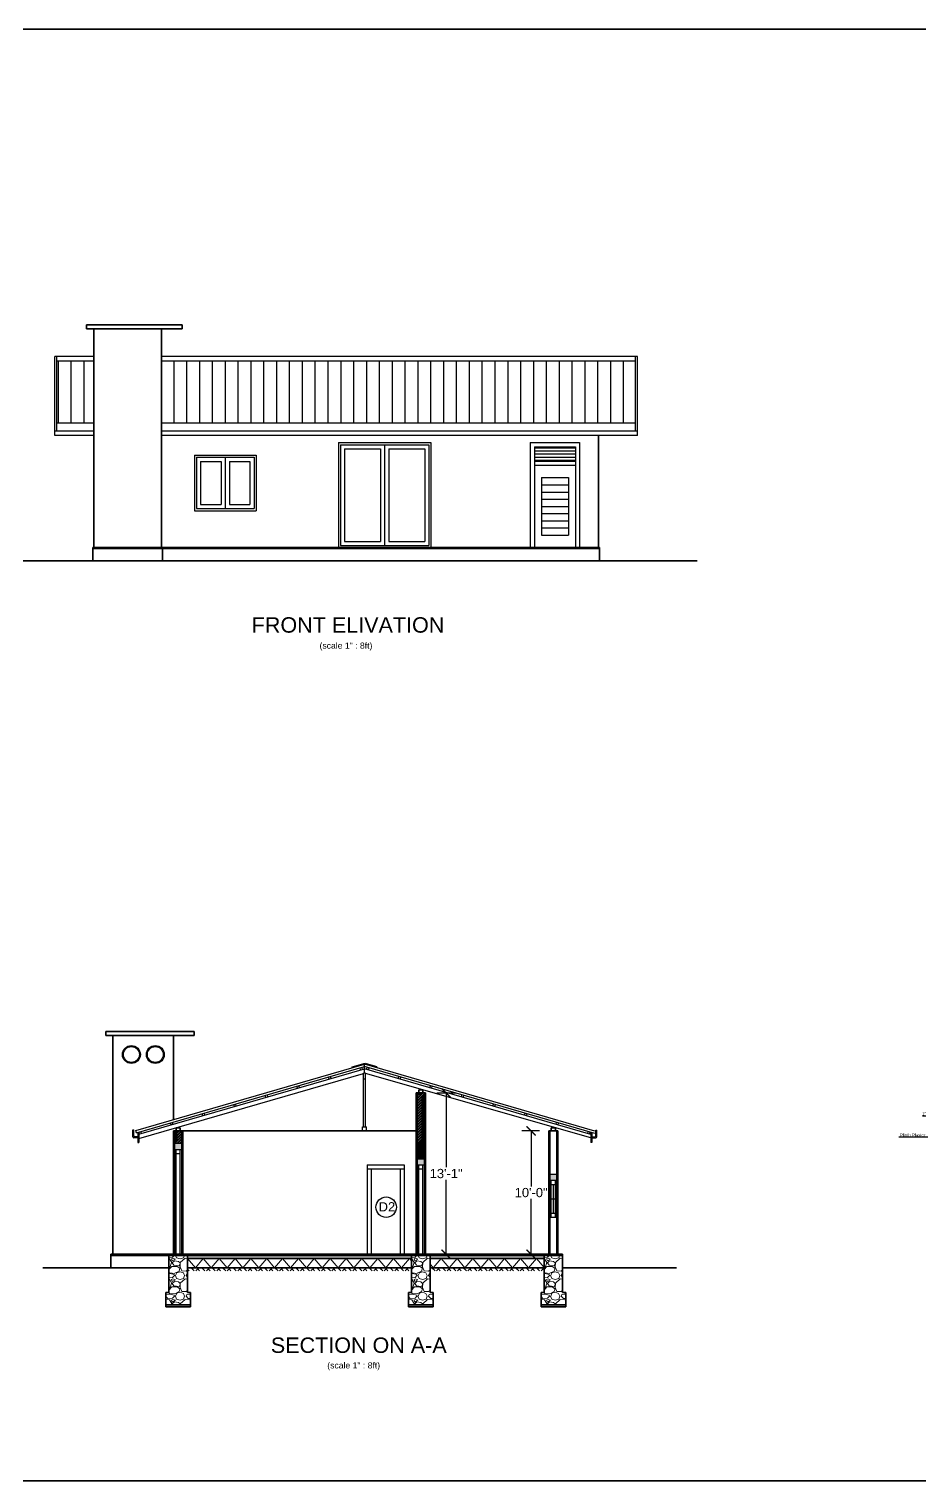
# Model space of a CAD drawing. Header units: inches. Extents: x 1038 to 10322, y 341 to 3837.
# Drawn here: x 2026 to 2893, y 1337 to 2749 of the extents above; entities that cross this region are included whole.
import ezdxf
from ezdxf import colors
from ezdxf.entities.mleader import LeaderData, LeaderLine
from ezdxf.math import Vec2, Vec3

# ---------------------------------------------------------------- set-up
doc = ezdxf.new("R2010")
doc.units = ezdxf.units.IN
doc.header["$MEASUREMENT"] = 0
doc.linetypes.add('ACAD_ISO02W100', pattern=[15, 12, -3])
for name, color, linetype, lineweight in [('Border Box', 1, 'Continuous', 35), ('Dimension', 3, 'Continuous', 20), ('Hatch', 8, 'Continuous', 0), ('Openings', 2, 'Continuous', 25), ('Ridge', 22, 'ACAD_ISO02W100', 25), ('Roof', 40, 'Continuous', 30), ('Wall', 4, 'Continuous', 35)]:
    doc.layers.add(name, color=color, linetype=linetype, lineweight=lineweight)
doc.layers.add('Text', color=150, linetype='Continuous')
doc.styles.add('1.25 ft', font='arial.ttf', dxfattribs={"height": 15})
doc.styles.add('3mm', font='arial.ttf', dxfattribs={"height": 0.125})
doc.styles.add('6 inch', font='arial.ttf', dxfattribs={"height": 6})
doc.styles.add('9 inch', font='arial.ttf', dxfattribs={"height": 9})
doc.dimstyles.new('1 to 96', dxfattribs={"dimscale": 96, "dimtxt": 9, "dimasz": 0.09375, "dimexe": 0.09375, "dimexo": 0.09375, "dimgap": 0.015625, "dimtad": 0, "dimtih": 1, "dimtoh": 1, "dimdec": 0, "dimzin": 3, "dimdsep": 46, "dimlunit": 4, "dimtxsty": '9 inch', "dimblk": 'ARCHTICK', "dimcen": 0.09375, "dimadec": 0, "dimazin": 0, "dimtfac": 1, "dimtdec": 0, "dimtofl": 0, "dimtmove": 0, "dimatfit": 3, "dimfxl": 0.09375, "dimfxlon": 1, "dimtolj": 1, "dimtzin": 0, "dimarcsym": 0})

# ---------------------------------------------------------------- blocks, each defined once
blk = doc.blocks.new('_ArchTick')
at = {"color": 0, "linetype": 'ByBlock', "const_width": 0.15}
blk.add_lwpolyline([(-0.5, -0.5), (0.5, 0.5)], dxfattribs=at)
blk = doc.blocks.new('*D21')
at = {"layer": 'Defpoints', "color": 0, "transparency": 16777216}
for p in [(2411.6, 1714.3), (2411.6, 1557.3), (2431.8, 1557.3)]:
    blk.add_point(p, dxfattribs=at)
at = {"layer": 'Dimension', "color": 0, "lineweight": -2, "transparency": 16777216}
for p, q in [((2422.8, 1714.3), (2440.8, 1714.3)), ((2431.8, 1714.3), (2431.8, 1641.9)), ((2431.8, 1557.3), (2431.8, 1629.7)), ((2422.8, 1557.3), (2440.8, 1557.3))]:
    blk.add_line(p, q, dxfattribs=at)
at = {"layer": 'Dimension', "color": 0, "lineweight": -2, "transparency": 16777216, "xscale": 9, "yscale": 9, "zscale": 9}
for p, rotation in [((2431.8, 1714.3), 90), ((2431.8, 1557.3), 270)]:
    blk.add_blockref('_ArchTick', p, dxfattribs=dict(at, rotation=rotation))
at = {"layer": 'Dimension', "color": 0, "transparency": 16777216, "insert": (2431.8, 1635.8), "char_height": 9, "attachment_point": 5, "style": '9 inch'}
blk.add_mtext('\\A1;13\'-1"', dxfattribs=at)
blk = doc.blocks.new('*D22')
at = {"layer": 'Defpoints', "color": 0, "transparency": 16777216}
for p in [(2531.6, 1677.3), (2514.5, 1557.3), (2531.6, 1557.3)]:
    blk.add_point(p, dxfattribs=at)
at = {"layer": 'Dimension', "color": 0, "lineweight": -2, "transparency": 16777216}
for p, q in [((2522.6, 1677.3), (2505.5, 1677.3)), ((2514.5, 1677.3), (2514.5, 1623.4)), ((2514.5, 1557.3), (2514.5, 1611.3)), ((2522.6, 1557.3), (2505.5, 1557.3))]:
    blk.add_line(p, q, dxfattribs=at)
at = {"layer": 'Dimension', "color": 0, "lineweight": -2, "transparency": 16777216, "xscale": 9, "yscale": 9, "zscale": 9}
for p, rotation in [((2514.5, 1677.3), 90), ((2514.5, 1557.3), 270)]:
    blk.add_blockref('_ArchTick', p, dxfattribs=dict(at, rotation=rotation))
at = {"layer": 'Dimension', "color": 0, "transparency": 16777216, "insert": (2514.5, 1617.3), "char_height": 9, "attachment_point": 5, "style": '9 inch'}
blk.add_mtext('\\A1;10\'-0"', dxfattribs=at)

msp = doc.modelspace()

# ---------------------------------------------------------------- hatches: boundary and pattern name
at = {"layer": 'Hatch'}
h = msp.add_hatch(color=256, dxfattribs=at)
h.dxf.hatch_style = 1
h.paths.add_polyline_path([(2545.1, 1557.3), (2105.6, 1557.3), (2105.6, 1556.3), (2545.1, 1556.3)])
h.paths.add_polyline_path([(2167.6, 1677.3), (2166.6, 1677.3), (2166.6, 1557.3), (2167.6, 1557.3)])
h.paths.add_polyline_path([(2175.6, 1677.3), (2174.6, 1677.3), (2174.6, 1557.3), (2175.6, 1557.3)])
h.paths.add_polyline_path([(2403.6, 1714.3), (2402.6, 1714.3), (2402.6, 1557.3), (2403.6, 1557.3)])
h.paths.add_polyline_path([(2411.6, 1714.3), (2410.6, 1714.3), (2410.6, 1557.3), (2411.6, 1557.3)])
h.paths.add_polyline_path([(2532.6, 1677.3), (2531.6, 1677.3), (2531.6, 1557.3), (2532.6, 1557.3)])
h.paths.add_polyline_path([(2540.6, 1677.3), (2539.6, 1677.3), (2539.6, 1557.3), (2540.6, 1557.3)])
h = msp.add_hatch(dxfattribs=at)
h.set_pattern_fill('ANSI32', color=256, scale=4.9)
h.set_pattern_definition([(45, (-5352.1137, 208.457), (-1.2993087, 1.2993087), []), (45, (-5351.2475, 208.457), (-1.2993087, 1.2993087), [])])
h.paths.add_polyline_path([(2174.6, 1677.3), (2167.6, 1677.3), (2167.6, 1665.3), (2174.6, 1665.3)])
h.paths.add_polyline_path([(2410.6, 1714.3), (2403.6, 1714.3), (2403.6, 1650.3), (2410.6, 1650.3)])
h = msp.add_hatch(dxfattribs=at)
h.set_pattern_fill('AR-CONC', color=256, scale=0.1)
h.set_pattern_definition([(50, (-5352.11366, 208.457), (0.717260183, -0.062752135), [0.075, -0.825]), (355, (-5352.11366, 208.457), (-0.138751334, 0.752192134), [0.06, -0.66]), (100.451444, (-5352.0539, 208.45175), (0.578508847, 0.68943999), [0.06374019, -0.70114211]), (46.1842, (-5352.1137, 208.657), (1.06724133, -0.16551928), [0.1125, -1.2375]), (96.635635, (-5352.0247, 208.6432), (0.93466195, 0.9741186), [0.09561034, -1.05171376]), (351.184164, (-5352.1137, 208.657), (0.93466195, 0.9741186), [0.09, -0.99]), (21, (-5352.01366, 208.607), (0.59690705, -0.40261889), [0.075, -0.825]), (326, (-5352.01366, 208.607), (0.24331533, 0.725150045), [0.06, -0.66]), (71.451445, (-5351.9639, 208.5734), (0.840222377, 0.32253115), [0.06374019, -0.70114211]), (37.5, (-5352.11366, 208.45698), (0.012159855, 0.332893854), [0, -0.652, 0, -0.67, 0, -0.6625]), (7.5, (-5352.11366, 208.45698), (0.263069537, 0.394411712), [0, -0.382, 0, -0.637, 0, -0.2525]), (327.5, (-5352.33666, 208.45698), (0.533822436, -0.022554872), [0, -0.25, 0, -0.78, 0, -1.035]), (317.5, (-5352.43666, 208.457), (0.58318617, 0.100104982), [0, -0.325, 0, -0.518, 0, -0.735])])
h.paths.add_polyline_path([(2410.6, 1650.3), (2403.6, 1650.3), (2403.6, 1644.3), (2410.6, 1644.3)])
h.paths.add_polyline_path([(2539.6, 1635.3), (2532.6, 1635.3), (2532.6, 1629.3), (2539.6, 1629.3)])
h.paths.add_polyline_path([(2174.6, 1665.3), (2167.6, 1665.3), (2167.6, 1659.3), (2174.6, 1659.3)])
h = msp.add_hatch(dxfattribs=at)
h.set_pattern_fill('GRAVEL', color=256, scale=20)
h.set_pattern_definition([(228.01279, (47.1751, 76.4657), (-160, -180), [2.69072, -266.38176]), (184.96974, (45.3751, 74.4657), (240, 20), [4.61736, -457.1185]), (132.510447, (40.7751, 74.0657), (200, -220), [3.25576, -322.32065]), (267.27369, (32.9751, 69.0657), (20, 400), [4.20476, -416.27116]), (292.833654, (32.7751, 64.8657), (-100, 240), [4.1231, -408.18746]), (357.27369, (34.3751, 61.0657), (-400, 20), [4.20476, -416.27116]), (37.69424, (38.5751, 60.8657), (-260, -200), [5.56058, -550.49697]), (72.25533, (42.9751, 64.2657), (140, 440), [5.24976, -519.72643]), (121.429566, (44.5751, 69.2657), (-160, 260), [4.219, -417.68146]), (175.23636, (42.3751, 72.8657), (220, -20), [4.81664, -236.01525]), (222.397438, (37.57513, 73.2657), (-240, -220), [6.22896, -616.6675]), (138.814075, (52.7751, 68.8657), (-140, 120), [2.12602, -210.4769]), (171.469234, (51.1751, 70.2657), (260, -40), [4.04474, -400.43023]), (225, (47.175, 70.866), (-2e-15, -20), [2.82842, -25.45585]), (203.19859, (45.7751, 73.2657), (100, 40), [1.52316, -150.7923]), (291.80141, (44.375, 72.6657), (-20, 60), [2.15406, -105.54924]), (30.96376, (45.175, 70.6657), (60, 40), [3.49858, -113.12046]), (161.56505, (48.175, 72.466), (40, -20), [2.52982, -60.71573]), (16.38954, (32.7751, 72.6657), (200, 60), [3.544, -350.8569]), (70.346176, (36.1751, 73.6657), (-80, -220), [2.97322, -294.34815]), (293.19859, (48.1751, 76.4657), (-40, 100), [3.0463, -149.26916]), (343.61046, (49.3751, 73.6657), (-200, 60), [3.544, -350.8569]), (339.44395, (32.7751, 60.2657), (-100, 40), [3.4176, -167.46247]), (294.77514, (35.9751, 59.0657), (-100, 220), [2.86356, -283.49286]), (66.80141, (48.3751, 56.4657), (40, 100), [3.0463, -149.26916]), (17.354025, (49.5751, 59.2657), (-260, -80), [3.35262, -331.90847]), (69.44395, (38.5751, 56.4657), (-40, -100), [1.7088, -169.17127]), (101.30993, (47.175, 56.4657), (-20, 80), [1.0198, -100.96059]), (165.96376, (46.975, 57.4657), (60, -20), [4.1231, -78.33901]), (186.009006, (42.9751, 58.4657), (200, 20), [3.821, -378.27846]), (303.69007, (45.175, 68.866), (-20, 40), [2.88444, -69.22659]), (353.157227, (46.7751, 66.4657), (340, -40), [5.03588, -498.55125]), (60.9454, (51.7751, 65.8657), (-80, -140), [2.05912, -203.85348]), (90, (52.775, 67.666), (-20, 20), [1.2, -18.8]), (120.25644, (42.5751, 59.0657), (80, -140), [2.77848, -275.0704]), (48.01279, (41.1751, 61.4657), (160, 180), [5.38144, -263.69104]), (0, (44.775, 65.466), (20, 20), [5.2, -14.8]), (325.304846, (49.9751, 65.4657), (200, -140), [3.16228, -313.06549]), (254.0546, (52.575, 63.6657), (-20, -80), [2.91204, -142.69016]), (207.645975, (51.7751, 60.8657), (-380, -200), [4.7413, -469.38948]), (175.42608, (47.5751, 58.6657), (-260, 20), [5.01598, -496.58147])])
h.paths.add_polyline_path([(2180.1, 1556.3), (2162.1, 1556.3), (2162.1, 1520.3), (2159.1, 1520.3), (2159.1, 1508.3), (2183.1, 1508.3), (2183.1, 1520.3), (2180.1, 1520.3)])
h = msp.add_hatch(dxfattribs=at)
h.set_pattern_fill('AR-SAND', color=256, scale=0.35)
h.set_pattern_definition([(37.5, (604.734, 56.4657), (-0.02204768, 0.67438832), [0, -0.532, 0, -0.595, 0, -0.56875]), (7.5, (604.734, 56.4657), (0.61942185, 0.98775112), [0, -0.287, 0, -0.4795, 0, -0.18375]), (327.5, (604.3035, 56.4657), (1.08994965, 0.00198067), [0, -0.175, 0, -0.63, 0, -0.8225]), (317.5, (604.3035, 56.4657), (1.0521443, 0.30718645), [0, -0.0875, 0, -0.413, 0, -0.4725])])
h.paths.add_polyline_path([(2398.1, 1556.3), (2180.1, 1556.3), (2180.1, 1553.3), (2398.1, 1553.3)])
h.paths.add_polyline_path([(2527.1, 1556.3), (2416.1, 1556.3), (2416.1, 1553.3), (2527.1, 1553.3)])
h = msp.add_hatch(dxfattribs=at)
h.set_pattern_fill('GRAVEL', color=256, scale=20)
h.set_pattern_definition([(228.01279, (283.1751, 76.4657), (-160, -180), [2.69072, -266.38176]), (184.96974, (281.3751, 74.4657), (240, 20), [4.61736, -457.1185]), (132.510447, (276.7751, 74.0657), (200, -220), [3.25576, -322.32065]), (267.27369, (268.9751, 69.0657), (20, 400), [4.20476, -416.27116]), (292.833654, (268.7751, 64.8657), (-100, 240), [4.1231, -408.18746]), (357.27369, (270.3751, 61.0657), (-400, 20), [4.20476, -416.27116]), (37.69424, (274.5751, 60.8657), (-260, -200), [5.56058, -550.49697]), (72.25533, (278.9751, 64.2657), (140, 440), [5.24976, -519.72643]), (121.429566, (280.5751, 69.2657), (-160, 260), [4.219, -417.68146]), (175.23636, (278.3751, 72.8657), (220, -20), [4.81664, -236.01525]), (222.397438, (273.57513, 73.2657), (-240, -220), [6.22896, -616.6675]), (138.814075, (288.7751, 68.8657), (-140, 120), [2.12602, -210.4769]), (171.469234, (287.1751, 70.2657), (260, -40), [4.04474, -400.43023]), (225, (283.175, 70.866), (-2e-15, -20), [2.82842, -25.45585]), (203.19859, (281.7751, 73.2657), (100, 40), [1.52316, -150.7923]), (291.80141, (280.375, 72.6657), (-20, 60), [2.15406, -105.54924]), (30.96376, (281.175, 70.6657), (60, 40), [3.49858, -113.12046]), (161.56505, (284.175, 72.466), (40, -20), [2.52982, -60.71573]), (16.38954, (268.7751, 72.6657), (200, 60), [3.544, -350.8569]), (70.346176, (272.1751, 73.6657), (-80, -220), [2.97322, -294.34815]), (293.19859, (284.1751, 76.4657), (-40, 100), [3.0463, -149.26916]), (343.61046, (285.3751, 73.6657), (-200, 60), [3.544, -350.8569]), (339.44395, (268.7751, 60.2657), (-100, 40), [3.4176, -167.46247]), (294.77514, (271.9751, 59.0657), (-100, 220), [2.86356, -283.49286]), (66.80141, (284.3751, 56.4657), (40, 100), [3.0463, -149.26916]), (17.354025, (285.5751, 59.2657), (-260, -80), [3.35262, -331.90847]), (69.44395, (274.5751, 56.4657), (-40, -100), [1.7088, -169.17127]), (101.30993, (283.175, 56.4657), (-20, 80), [1.0198, -100.96059]), (165.96376, (282.975, 57.4657), (60, -20), [4.1231, -78.33901]), (186.009006, (278.9751, 58.4657), (200, 20), [3.821, -378.27846]), (303.69007, (281.175, 68.866), (-20, 40), [2.88444, -69.22659]), (353.157227, (282.7751, 66.4657), (340, -40), [5.03588, -498.55125]), (60.9454, (287.7751, 65.8657), (-80, -140), [2.05912, -203.85348]), (90, (288.775, 67.666), (-20, 20), [1.2, -18.8]), (120.25644, (278.5751, 59.0657), (80, -140), [2.77848, -275.0704]), (48.01279, (277.1751, 61.4657), (160, 180), [5.38144, -263.69104]), (0, (280.775, 65.466), (20, 20), [5.2, -14.8]), (325.304846, (285.9751, 65.4657), (200, -140), [3.16228, -313.06549]), (254.0546, (288.575, 63.6657), (-20, -80), [2.91204, -142.69016]), (207.645975, (287.7751, 60.8657), (-380, -200), [4.7413, -469.38948]), (175.42608, (283.5751, 58.6657), (-260, 20), [5.01598, -496.58147])])
h.paths.add_polyline_path([(2416.1, 1556.3), (2398.1, 1556.3), (2398.1, 1520.3), (2395.1, 1520.3), (2395.1, 1508.3), (2419.1, 1508.3), (2419.1, 1520.3), (2416.1, 1520.3)])
h = msp.add_hatch(dxfattribs=at)
h.set_pattern_fill('GRAVEL', color=256, scale=20)
h.set_pattern_definition([(228.01279, (412.1751, 76.4657), (-160, -180), [2.69072, -266.38176]), (184.96974, (410.3751, 74.4657), (240, 20), [4.61736, -457.1185]), (132.510447, (405.7751, 74.0657), (200, -220), [3.25576, -322.32065]), (267.27369, (397.9751, 69.0657), (20, 400), [4.20476, -416.27116]), (292.833654, (397.7751, 64.8657), (-100, 240), [4.1231, -408.18746]), (357.27369, (399.3751, 61.0657), (-400, 20), [4.20476, -416.27116]), (37.69424, (403.5751, 60.8657), (-260, -200), [5.56058, -550.49697]), (72.25533, (407.9751, 64.2657), (140, 440), [5.24976, -519.72643]), (121.429566, (409.5751, 69.2657), (-160, 260), [4.219, -417.68146]), (175.23636, (407.3751, 72.8657), (220, -20), [4.81664, -236.01525]), (222.397438, (402.57513, 73.2657), (-240, -220), [6.22896, -616.6675]), (138.814075, (417.7751, 68.8657), (-140, 120), [2.12602, -210.4769]), (171.469234, (416.1751, 70.2657), (260, -40), [4.04474, -400.43023]), (225, (412.175, 70.866), (-2e-15, -20), [2.82842, -25.45585]), (203.19859, (410.7751, 73.2657), (100, 40), [1.52316, -150.7923]), (291.80141, (409.375, 72.6657), (-20, 60), [2.15406, -105.54924]), (30.96376, (410.175, 70.6657), (60, 40), [3.49858, -113.12046]), (161.56505, (413.175, 72.466), (40, -20), [2.52982, -60.71573]), (16.38954, (397.7751, 72.6657), (200, 60), [3.544, -350.8569]), (70.346176, (401.1751, 73.6657), (-80, -220), [2.97322, -294.34815]), (293.19859, (413.1751, 76.4657), (-40, 100), [3.0463, -149.26916]), (343.61046, (414.3751, 73.6657), (-200, 60), [3.544, -350.8569]), (339.44395, (397.7751, 60.2657), (-100, 40), [3.4176, -167.46247]), (294.77514, (400.9751, 59.0657), (-100, 220), [2.86356, -283.49286]), (66.80141, (413.3751, 56.4657), (40, 100), [3.0463, -149.26916]), (17.354025, (414.5751, 59.2657), (-260, -80), [3.35262, -331.90847]), (69.44395, (403.5751, 56.4657), (-40, -100), [1.7088, -169.17127]), (101.30993, (412.175, 56.4657), (-20, 80), [1.0198, -100.96059]), (165.96376, (411.975, 57.4657), (60, -20), [4.1231, -78.33901]), (186.009006, (407.9751, 58.4657), (200, 20), [3.821, -378.27846]), (303.69007, (410.175, 68.866), (-20, 40), [2.88444, -69.22659]), (353.157227, (411.7751, 66.4657), (340, -40), [5.03588, -498.55125]), (60.9454, (416.7751, 65.8657), (-80, -140), [2.05912, -203.85348]), (90, (417.775, 67.666), (-20, 20), [1.2, -18.8]), (120.25644, (407.5751, 59.0657), (80, -140), [2.77848, -275.0704]), (48.01279, (406.1751, 61.4657), (160, 180), [5.38144, -263.69104]), (0, (409.775, 65.466), (20, 20), [5.2, -14.8]), (325.304846, (414.9751, 65.4657), (200, -140), [3.16228, -313.06549]), (254.0546, (417.575, 63.6657), (-20, -80), [2.91204, -142.69016]), (207.645975, (416.7751, 60.8657), (-380, -200), [4.7413, -469.38948]), (175.42608, (412.5751, 58.6657), (-260, 20), [5.01598, -496.58147])])
h.paths.add_polyline_path([(2545.1, 1556.3), (2527.1, 1556.3), (2527.1, 1520.3), (2524.1, 1520.3), (2524.1, 1508.3), (2548.1, 1508.3), (2548.1, 1520.3), (2545.1, 1520.3)])
h = msp.add_hatch(dxfattribs=at)
h.set_pattern_fill('AR-HBONE', color=256, scale=0.9)
h.set_pattern_definition([(45, (708.5165, 56.4657), (0, 5.091169), [10.8, -3.6]), (135, (711.062, 59.0113), (4e-16, 5.091169), [10.8, -3.6])])
h.paths.add_polyline_path([(2398.1, 1544.3), (2180.1, 1544.3), (2180.1, 1541.3), (2398.1, 1541.3)])
h.paths.add_polyline_path([(2527.1, 1544.3), (2416.1, 1544.3), (2416.1, 1541.3), (2527.1, 1541.3)])
h = msp.add_hatch(dxfattribs=at)
h.set_pattern_fill('AR-CONC', color=256, scale=0.1)
h.set_pattern_definition([(50, (32.77513, 56.4657), (0.71726018, -0.06275213), [0.075, -0.825]), (355, (32.7751, 56.4657), (-0.13875133, 0.75219213), [0.06, -0.66]), (100.451444, (32.8349, 56.4605), (0.57850885, 0.68944), [0.0637402, -0.70114211]), (46.1842, (32.7751, 56.6657), (1.06724133, -0.16551928), [0.1125, -1.2375]), (96.635635, (32.8641, 56.6519), (0.93466195, 0.9741186), [0.09561034, -1.05171376]), (351.184164, (32.7751, 56.6657), (0.93466195, 0.9741186), [0.09, -0.99]), (21, (32.87513, 56.6157), (0.59690705, -0.40261889), [0.075, -0.825]), (326, (32.8751, 56.6157), (0.24331533, 0.72515005), [0.06, -0.66]), (71.451445, (32.9249, 56.5822), (0.84022238, 0.32253115), [0.0637402, -0.70114211]), (37.5, (32.77513, 56.46572), (0.012159855, 0.332893854), [0, -0.652, 0, -0.67, 0, -0.6625]), (7.5, (32.77513, 56.46572), (0.263069537, 0.39441171), [0, -0.382, 0, -0.637, 0, -0.2525]), (327.5, (32.55213, 56.46572), (0.533822436, -0.022554872), [0, -0.25, 0, -0.78, 0, -1.035]), (317.5, (32.45213, 56.46572), (0.58318617, 0.10010498), [0, -0.325, 0, -0.518, 0, -0.735])])
h.paths.add_polyline_path([(2183.1, 1508.3), (2159.1, 1508.3), (2159.1, 1506.3), (2183.1, 1506.3)])
h = msp.add_hatch(dxfattribs=at)
h.set_pattern_fill('AR-CONC', color=256, scale=0.1)
h.set_pattern_definition([(50, (268.77513, 56.4657), (0.71726018, -0.06275213), [0.075, -0.825]), (355, (268.7751, 56.4657), (-0.13875133, 0.75219213), [0.06, -0.66]), (100.451444, (268.8349, 56.4605), (0.57850885, 0.68944), [0.0637402, -0.70114211]), (46.1842, (268.7751, 56.6657), (1.06724133, -0.16551928), [0.1125, -1.2375]), (96.635635, (268.8641, 56.6519), (0.93466195, 0.9741186), [0.09561034, -1.05171376]), (351.184164, (268.7751, 56.6657), (0.93466195, 0.9741186), [0.09, -0.99]), (21, (268.87513, 56.6157), (0.59690705, -0.40261889), [0.075, -0.825]), (326, (268.8751, 56.6157), (0.24331533, 0.72515005), [0.06, -0.66]), (71.451445, (268.9249, 56.5822), (0.84022238, 0.32253115), [0.0637402, -0.70114211]), (37.5, (268.77513, 56.46572), (0.012159855, 0.332893854), [0, -0.652, 0, -0.67, 0, -0.6625]), (7.5, (268.77513, 56.46572), (0.263069537, 0.39441171), [0, -0.382, 0, -0.637, 0, -0.2525]), (327.5, (268.55213, 56.46572), (0.533822436, -0.022554872), [0, -0.25, 0, -0.78, 0, -1.035]), (317.5, (268.45213, 56.46572), (0.58318617, 0.10010498), [0, -0.325, 0, -0.518, 0, -0.735])])
h.paths.add_polyline_path([(2419.1, 1508.3), (2395.1, 1508.3), (2395.1, 1506.3), (2419.1, 1506.3)])
h = msp.add_hatch(dxfattribs=at)
h.set_pattern_fill('AR-CONC', color=256, scale=0.1)
h.set_pattern_definition([(50, (397.77513, 56.4657), (0.71726018, -0.06275213), [0.075, -0.825]), (355, (397.7751, 56.4657), (-0.13875133, 0.75219213), [0.06, -0.66]), (100.451444, (397.8349, 56.4605), (0.57850885, 0.68944), [0.0637402, -0.70114211]), (46.1842, (397.7751, 56.6657), (1.06724133, -0.16551928), [0.1125, -1.2375]), (96.635635, (397.8641, 56.6519), (0.93466195, 0.9741186), [0.09561034, -1.05171376]), (351.184164, (397.7751, 56.6657), (0.93466195, 0.9741186), [0.09, -0.99]), (21, (397.87513, 56.6157), (0.59690705, -0.40261889), [0.075, -0.825]), (326, (397.8751, 56.6157), (0.24331533, 0.72515005), [0.06, -0.66]), (71.451445, (397.9249, 56.5822), (0.84022238, 0.32253115), [0.0637402, -0.70114211]), (37.5, (397.77513, 56.46572), (0.012159855, 0.332893854), [0, -0.652, 0, -0.67, 0, -0.6625]), (7.5, (397.77513, 56.46572), (0.263069537, 0.39441171), [0, -0.382, 0, -0.637, 0, -0.2525]), (327.5, (397.55213, 56.46572), (0.533822436, -0.022554872), [0, -0.25, 0, -0.78, 0, -1.035]), (317.5, (397.45213, 56.46572), (0.58318617, 0.10010498), [0, -0.325, 0, -0.518, 0, -0.735])])
h.paths.add_polyline_path([(2548.1, 1508.3), (2524.1, 1508.3), (2524.1, 1506.3), (2548.1, 1506.3)])
at = {"layer": 'Roof'}
h = msp.add_hatch(dxfattribs=at)
h.set_pattern_fill('LINE', color=256, scale=100, angle=90)
h.set_pattern_definition([(90, (1766.972, 743.851), (-12.5, 8e-16), [])])
h.paths.add_polyline_path([(2615.9, 2426.1), (2154.9, 2426.1), (2154.9, 2365.6), (2615.9, 2365.6)])
h.paths.add_polyline_path([(2088.9, 2426.1), (2052.9, 2426.1), (2052.9, 2365.6), (2088.9, 2365.6)])
h = msp.add_hatch(color=256, dxfattribs=at)
h.dxf.hatch_style = 1
h.paths.add_polyline_path([(2127.8, 1678.2), (2126.8, 1678.2), (2126.8, 1671.6, 0.414214), (2127.8, 1670.6), (2131.8, 1670.6), (2131.8, 1671.6), (2128.8, 1671.6, -0.414214), (2127.8, 1672.6)])
h.paths.add_polyline_path([(2132.8, 1676.1), (2131.8, 1675.8), (2131.8, 1666.2), (2132.8, 1666.2)])
h.paths.add_polyline_path([(2578.5, 1678.1), (2577.5, 1678.1), (2577.5, 1672.5, -0.414214), (2576.5, 1671.5), (2573.5, 1671.5), (2573.5, 1670.5), (2577.5, 1670.5, 0.414214), (2578.5, 1671.5)])
h.paths.add_polyline_path([(2573.5, 1675.7), (2572.5, 1675.9), (2572.5, 1666.1), (2573.5, 1666.1)])

# ---------------------------------------------------------------- linework, layer by layer
at = {"layer": 'Border Box'}
msp.add_lwpolyline([(1038.3, 2749), (3282.6, 2749), (3282.6, 1336.9), (1038.3, 1336.9)], close=True, dxfattribs=at)
at = {"layer": 'Hatch'}
for p, q in [((2180.1, 1553.3), (2187.8, 1544.3)), ((2195.5, 1553.3), (2187.8, 1544.3)), ((2195.5, 1553.3), (2203.2, 1544.3)), ((2210.9, 1553.3), (2203.2, 1544.3)), ((2210.9, 1553.3), (2218.6, 1544.3)), ((2226.4, 1553.3), (2218.6, 1544.3)), ((2226.4, 1553.3), (2234.1, 1544.3)), ((2241.8, 1553.3), (2234.1, 1544.3)), ((2241.8, 1553.3), (2249.5, 1544.3)), ((2257.2, 1553.3), (2249.5, 1544.3)), ((2257.2, 1553.3), (2264.9, 1544.3)), ((2272.7, 1553.3), (2264.9, 1544.3)), ((2272.7, 1553.3), (2280.4, 1544.3)), ((2288.1, 1553.3), (2280.4, 1544.3)), ((2288.1, 1553.3), (2295.8, 1544.3)), ((2303.5, 1553.3), (2295.8, 1544.3)), ((2303.5, 1553.3), (2311.2, 1544.3)), ((2319, 1553.3), (2311.2, 1544.3)), ((2319, 1553.3), (2326.7, 1544.3)), ((2334.4, 1553.3), (2326.7, 1544.3)), ((2334.4, 1553.3), (2342.1, 1544.3)), ((2349.8, 1553.3), (2342.1, 1544.3)), ((2349.8, 1553.3), (2357.5, 1544.3)), ((2365.2, 1553.3), (2357.5, 1544.3)), ((2365.2, 1553.3), (2373, 1544.3)), ((2380.7, 1553.3), (2373, 1544.3)), ((2380.7, 1553.3), (2388.4, 1544.3)), ((2396.1, 1553.3), (2388.4, 1544.3)), ((2396.1, 1553.3), (2398.1, 1551.1)), ((2427, 1553.3), (2419.3, 1544.3)), ((2427, 1553.3), (2434.7, 1544.3)), ((2442.4, 1553.3), (2434.7, 1544.3)), ((2442.4, 1553.3), (2450.1, 1544.3)), ((2457.8, 1553.3), (2450.1, 1544.3)), ((2457.8, 1553.3), (2465.5, 1544.3)), ((2473.3, 1553.3), (2465.5, 1544.3)), ((2473.3, 1553.3), (2481, 1544.3)), ((2488.7, 1553.3), (2481, 1544.3)), ((2488.7, 1553.3), (2496.4, 1544.3)), ((2504.1, 1553.3), (2496.4, 1544.3)), ((2504.1, 1553.3), (2511.8, 1544.3)), ((2519.6, 1553.3), (2511.8, 1544.3)), ((2519.6, 1553.3), (2527.1, 1544.6)), ((2416.1, 1548.1), (2419.3, 1544.3))]:
    msp.add_line(p, q, dxfattribs=at)
at = {"layer": 'Openings'}
for p, q in [((2326.9, 2346.7), (2416.9, 2346.7)), ((2326.9, 2346.7), (2326.9, 2244.7)), ((2328.9, 2344.7), (2328.9, 2246.7)), ((2328.9, 2344.7), (2414.9, 2344.7)), ((2371.9, 2344.7), (2371.9, 2246.7)), ((2414.9, 2344.7), (2414.9, 2246.7)), ((2416.9, 2346.7), (2416.9, 2244.7)), ((2513.7, 2346.7), (2561.7, 2346.7)), ((2513.7, 2346.7), (2513.7, 2244.7)), ((2561.7, 2346.7), (2561.7, 2244.7)), ((2186.9, 2334.5), (2246.9, 2334.5)), ((2186.9, 2334.5), (2186.9, 2280.5)), ((2188.9, 2332.5), (2188.9, 2282.5)), ((2188.9, 2332.5), (2244.9, 2332.5)), ((2216.9, 2332.5), (2216.9, 2282.5)), ((2244.9, 2332.5), (2244.9, 2282.5)), ((2246.9, 2334.5), (2246.9, 2280.5)), ((2332.9, 2340.7), (2367.9, 2340.7)), ((2332.9, 2340.7), (2332.9, 2250.7)), ((2367.9, 2340.7), (2367.9, 2250.7)), ((2375.9, 2340.7), (2375.9, 2250.7)), ((2375.9, 2340.7), (2410.9, 2340.7)), ((2410.9, 2340.7), (2410.9, 2250.7)), ((2517.7, 2342.7), (2557.7, 2342.7)), ((2517.7, 2342.7), (2517.7, 2244.7)), ((2517.7, 2341.7), (2557.7, 2341.7)), ((2517.7, 2338.7), (2557.7, 2338.7)), ((2517.7, 2335.7), (2557.7, 2335.7)), ((2517.7, 2332.7), (2557.7, 2332.7)), ((2557.7, 2342.7), (2557.7, 2244.7)), ((2192.9, 2328.5), (2212.9, 2328.5)), ((2192.9, 2328.5), (2192.9, 2286.5)), ((2212.9, 2328.5), (2212.9, 2286.5)), ((2220.9, 2328.5), (2220.9, 2286.5)), ((2220.9, 2328.5), (2240.9, 2328.5)), ((2240.9, 2328.5), (2240.9, 2286.5)), ((2517.7, 2329.7), (2557.7, 2329.7)), ((2517.7, 2328.7), (2557.7, 2328.7)), ((2517.7, 2324.7), (2557.7, 2324.7)), ((2524.7, 2312.7), (2550.7, 2312.7)), ((2524.7, 2312.7), (2524.7, 2256.7)), ((2524.7, 2305.7), (2550.7, 2305.7)), ((2550.7, 2312.7), (2550.7, 2256.7)), ((2524.7, 2298.7), (2550.7, 2298.7)), ((2524.7, 2291.7), (2550.7, 2291.7)), ((2186.9, 2280.5), (2246.9, 2280.5)), ((2188.9, 2282.5), (2244.9, 2282.5)), ((2192.9, 2286.5), (2212.9, 2286.5)), ((2220.9, 2286.5), (2240.9, 2286.5)), ((2524.7, 2284.7), (2550.7, 2284.7)), ((2524.7, 2277.7), (2550.7, 2277.7)), ((2524.7, 2270.7), (2550.7, 2270.7)), ((2524.7, 2263.7), (2550.7, 2263.7)), ((2328.9, 2246.7), (2414.9, 2246.7)), ((2332.9, 2250.7), (2367.9, 2250.7)), ((2375.9, 2250.7), (2410.9, 2250.7)), ((2524.7, 2256.7), (2550.7, 2256.7)), ((2326.9, 2244.7), (2416.9, 2244.7)), ((2517.7, 2244.7), (2557.7, 2244.7)), ((2167.6, 1665.3), (2174.6, 1665.3)), ((2167.6, 1659.3), (2174.6, 1659.3)), ((2169.1, 1557.3), (2169.1, 1659.3)), ((2169.1, 1655.3), (2173.1, 1655.3)), ((2173.1, 1557.3), (2173.1, 1659.3)), ((2354.9, 1644.3), (2390.9, 1644.3)), ((2354.9, 1644.3), (2354.9, 1557.3)), ((2354.9, 1640.3), (2390.9, 1640.3)), ((2358.9, 1640.3), (2358.9, 1557.3)), ((2386.9, 1640.3), (2386.9, 1557.3)), ((2390.9, 1644.3), (2390.9, 1557.3)), ((2403.6, 1650.3), (2410.6, 1650.3)), ((2403.6, 1650.3), (2410.6, 1650.3)), ((2403.6, 1644.3), (2410.6, 1644.3)), ((2403.6, 1644.3), (2410.6, 1644.3)), ((2403.6, 1644.3), (2410.6, 1644.3)), ((2405.1, 1557.3), (2405.1, 1644.3)), ((2405.1, 1640.3), (2409.1, 1640.3)), ((2409.1, 1557.3), (2409.1, 1644.3)), ((2532.6, 1635.3), (2539.6, 1635.3)), ((2532.6, 1635.3), (2539.6, 1635.3)), ((2532.6, 1629.3), (2539.6, 1629.3)), ((2532.6, 1629.3), (2539.6, 1629.3)), ((2534.1, 1593.3), (2534.1, 1629.3)), ((2534.1, 1625.3), (2538.1, 1625.3)), ((2536.1, 1597.3), (2536.1, 1625.3)), ((2538.1, 1593.3), (2538.1, 1629.3)), ((2534.1, 1611.3), (2538.1, 1611.3)), ((2534.1, 1597.3), (2538.1, 1597.3)), ((2532.6, 1593.3), (2539.6, 1593.3))]:
    msp.add_line(p, q, dxfattribs=at)
for centre, radius in [((2125.5, 1751.6), 8.74), ((2125.5, 1751.6), 7.74), ((2148.8, 1751.6), 8.74), ((2148.8, 1751.6), 7.74), ((2373.4, 1603.1), 9.94)]:
    msp.add_circle(centre, radius, dxfattribs=at)
at = {"layer": 'Ridge'}
for p, q in [((2340.2, 1739.7), (2352.4, 1743.2)), ((2340.4, 1738.7), (2340.2, 1739.7)), ((2364.7, 1739.7), (2352.4, 1743.2)), ((2364.4, 1738.7), (2364.7, 1739.7))]:
    msp.add_line(p, q, dxfattribs=at)
at = {"layer": 'Roof'}
for p, q in [((2050.9, 2353.6), (2050.9, 2430.6)), ((2088.9, 2430.6), (2050.9, 2430.6)), ((2052.9, 2358), (2052.9, 2430.6)), ((2617.9, 2430.6), (2154.9, 2430.6)), ((2615.9, 2358), (2615.9, 2430.6)), ((2617.9, 2353.6), (2617.9, 2430.6)), ((2088.9, 2426.1), (2052.9, 2426.1)), ((2615.9, 2426.1), (2154.9, 2426.1)), ((2088.9, 2365.6), (2052.9, 2365.6)), ((2615.9, 2365.6), (2154.9, 2365.6)), ((2088.9, 2358), (2050.9, 2358)), ((2088.9, 2353.6), (2050.9, 2353.6)), ((2617.9, 2358), (2154.9, 2358)), ((2617.9, 2353.6), (2154.9, 2353.6)), ((2129.9, 1677.6), (2352.4, 1742.2)), ((2130.6, 1675.4), (2352.4, 1739.8)), ((2132.8, 1674), (2352.4, 1737.8)), ((2348.6, 1736.6), (2348, 1738.6)), ((2350.5, 1737.2), (2350, 1739.1)), ((2352.4, 1733.6), (2352.4, 1743.2)), ((2576.6, 1677.1), (2352.4, 1742.2)), ((2576.6, 1674.8), (2352.4, 1739.8)), ((2572.5, 1673.9), (2352.4, 1737.8)), ((2354.4, 1737.2), (2354.9, 1739.1)), ((2356.3, 1736.6), (2356.8, 1738.6)), ((2132.8, 1669.8), (2351.4, 1733.3)), ((2317.9, 1727.7), (2317.3, 1729.6)), ((2319.8, 1728.3), (2319.2, 1730.2)), ((2353.4, 1733.6), (2351.4, 1733.6)), ((2351.4, 1681.3), (2351.4, 1733.6)), ((2353.4, 1727.6), (2351.4, 1727.6)), ((2353.4, 1681.3), (2353.4, 1733.6)), ((2572.5, 1670.5), (2353.4, 1733.3)), ((2385.1, 1728.3), (2385.6, 1730.2)), ((2387, 1727.7), (2387.6, 1729.6)), ((2256.4, 1709.9), (2255.8, 1711.8)), ((2258.3, 1710.4), (2257.8, 1712.3)), ((2287.1, 1718.8), (2286.6, 1720.7)), ((2287.1, 1718.8), (2286.6, 1720.7)), ((2289.1, 1719.4), (2288.5, 1721.3)), ((2289.1, 1719.4), (2288.5, 1721.3)), ((2415.8, 1719.4), (2416.4, 1721.3)), ((2415.8, 1719.4), (2416.4, 1721.3)), ((2417.7, 1718.8), (2418.3, 1720.7)), ((2417.7, 1718.8), (2418.3, 1720.7)), ((2446.6, 1710.4), (2447.1, 1712.3)), ((2448.5, 1709.9), (2449, 1711.8)), ((2225.7, 1700.9), (2225.1, 1702.9)), ((2225.7, 1700.9), (2225.1, 1702.9)), ((2227.6, 1701.5), (2227, 1703.4)), ((2227.6, 1701.5), (2227, 1703.4)), ((2477.3, 1701.5), (2477.8, 1703.4)), ((2477.3, 1701.5), (2477.8, 1703.4)), ((2479.2, 1700.9), (2479.8, 1702.9)), ((2479.2, 1700.9), (2479.8, 1702.9)), ((2164.2, 1683.1), (2163.7, 1685)), ((2164.2, 1683.1), (2163.7, 1685)), ((2166.1, 1683.7), (2165.6, 1685.6)), ((2166.1, 1683.7), (2165.6, 1685.6)), ((2194.9, 1692), (2194.4, 1693.9)), ((2196.9, 1692.6), (2196.3, 1694.5)), ((2350.4, 1677.3), (2350.4, 1681.3)), ((2350.4, 1681.3), (2354.4, 1681.3)), ((2354.4, 1677.3), (2354.4, 1681.3)), ((2508, 1692.6), (2508.6, 1694.5)), ((2509.9, 1692), (2510.5, 1693.9)), ((2538.7, 1683.7), (2539.3, 1685.6)), ((2538.7, 1683.7), (2539.3, 1685.6)), ((2540.7, 1683.1), (2541.2, 1685)), ((2540.7, 1683.1), (2541.2, 1685)), ((2126.8, 1671.6), (2126.8, 1678.2)), ((2126.8, 1678.2), (2127.8, 1678.2)), ((2127.8, 1672.6), (2127.8, 1678.2)), ((2131.8, 1670.6), (2127.8, 1670.6)), ((2131.8, 1671.6), (2128.8, 1671.6)), ((2130.6, 1675.4), (2129.9, 1677.6)), ((2131.8, 1675.8), (2131.8, 1666.2)), ((2132.8, 1676.1), (2132.8, 1666.2)), ((2133.5, 1674.2), (2132.9, 1676.1)), ((2135.4, 1674.7), (2134.8, 1676.7)), ((2569.5, 1674.7), (2570, 1676.7)), ((2571.4, 1674.2), (2572, 1676.1)), ((2572.5, 1676), (2572.5, 1666.1)), ((2573.5, 1675.7), (2573.5, 1666.1)), ((2573.5, 1671.5), (2576.5, 1671.5)), ((2573.5, 1670.5), (2577.5, 1670.5)), ((2577.5, 1672.5), (2577.5, 1678.1)), ((2577.5, 1678.1), (2578.5, 1678.1)), ((2578.5, 1671.5), (2578.5, 1678.1)), ((2131.8, 1666.2), (2132.8, 1666.2)), ((2573.5, 1666.1), (2572.5, 1666.1))]:
    msp.add_line(p, q, dxfattribs=at)
for centre, start, end in [((2127.8, 1671.6), 180, 270), ((2128.8, 1672.6), 180, 270), ((2576.5, 1672.5), 270, 0), ((2577.5, 1671.5), 270, 0)]:
    msp.add_arc(centre, 1, start, end, dxfattribs=at)
at = {"layer": 'Wall'}
for p, q in [((2174.9, 2461.4), (2081.9, 2461.4)), ((2081.9, 2457.4), (2081.9, 2461.4)), ((2174.9, 2457.4), (2081.9, 2457.4)), ((2088.9, 2244.7), (2088.9, 2457.4)), ((2154.9, 2244.7), (2154.9, 2457.4)), ((2174.9, 2457.4), (2174.9, 2461.4)), ((2579.9, 2244.7), (2579.9, 2353.6)), ((2675.9, 2231.7), (2001.9, 2231.7)), ((2580.9, 2244.7), (2087.9, 2244.7)), ((2087.9, 2231.7), (2087.9, 2244.7)), ((2580.9, 2243.7), (2087.9, 2243.7)), ((2155.9, 2231.7), (2155.9, 2244.7)), ((2580.9, 2231.7), (2580.9, 2244.7)), ((2100.6, 1770.1), (2100.6, 1774.1)), ((2186.6, 1774.1), (2100.6, 1774.1)), ((2186.6, 1770.1), (2100.6, 1770.1)), ((2107.6, 1557.3), (2107.6, 1770.1)), ((2166.6, 1688.2), (2166.6, 1770.1)), ((2186.6, 1770.1), (2186.6, 1774.1)), ((2402.6, 1557.3), (2402.6, 1714.3)), ((2402.6, 1714.3), (2411.6, 1714.3)), ((2403.6, 1557.3), (2403.6, 1714.3)), ((2405.1, 1717.3), (2409.1, 1717.3)), ((2405.1, 1714.3), (2405.1, 1717.3)), ((2405.1, 1714.3), (2409.1, 1714.3)), ((2409.1, 1714.3), (2409.1, 1717.3)), ((2410.6, 1557.3), (2410.6, 1714.3)), ((2411.6, 1557.3), (2411.6, 1714.3)), ((2166.6, 1557.3), (2166.6, 1677.3)), ((2166.6, 1677.3), (2402.6, 1677.3)), ((2167.6, 1557.3), (2167.6, 1677.3)), ((2169.1, 1680.3), (2173.1, 1680.3)), ((2169.1, 1677.3), (2169.1, 1680.3)), ((2169.1, 1677.3), (2173.1, 1677.3)), ((2173.1, 1677.3), (2173.1, 1680.3)), ((2174.6, 1557.3), (2174.6, 1677.3)), ((2175.6, 1557.3), (2175.6, 1677.3)), ((2531.6, 1557.3), (2531.6, 1677.3)), ((2531.6, 1677.3), (2540.6, 1677.3)), ((2532.6, 1557.3), (2532.6, 1677.3)), ((2534.1, 1680.3), (2538.1, 1680.3)), ((2534.1, 1677.3), (2534.1, 1680.3)), ((2534.1, 1677.3), (2538.1, 1677.3)), ((2538.1, 1677.3), (2538.1, 1680.3)), ((2539.6, 1557.3), (2539.6, 1677.3)), ((2540.6, 1557.3), (2540.6, 1677.3)), ((2105.6, 1557.3), (2545.1, 1557.3)), ((2105.6, 1544.3), (2105.6, 1557.3)), ((2105.6, 1556.3), (2545.1, 1556.3)), ((2162.1, 1557.3), (2180.1, 1557.3)), ((2162.1, 1520.3), (2162.1, 1556.3)), ((2162.1, 1556.3), (2180.1, 1556.3)), ((2180.1, 1520.3), (2180.1, 1556.3)), ((2180.1, 1553.3), (2398.1, 1553.3)), ((2398.1, 1557.3), (2416.1, 1557.3)), ((2398.1, 1520.3), (2398.1, 1556.3)), ((2398.1, 1556.3), (2416.1, 1556.3)), ((2416.1, 1520.3), (2416.1, 1556.3)), ((2416.1, 1553.3), (2527.1, 1553.3)), ((2527.1, 1557.3), (2545.1, 1557.3)), ((2527.1, 1520.3), (2527.1, 1556.3)), ((2527.1, 1556.3), (2545.1, 1556.3)), ((2545.1, 1520.3), (2545.1, 1557.3)), ((2039.4, 1544.3), (2162.1, 1544.3)), ((2180.1, 1544.3), (2398.1, 1544.3)), ((2416.1, 1544.3), (2527.1, 1544.3)), ((2545.1, 1544.3), (2655.9, 1544.3)), ((2159.1, 1520.3), (2162.1, 1520.3)), ((2159.1, 1506.3), (2159.1, 1520.3)), ((2180.1, 1520.3), (2183.1, 1520.3)), ((2183.1, 1506.3), (2183.1, 1520.3)), ((2395.1, 1520.3), (2398.1, 1520.3)), ((2395.1, 1506.3), (2395.1, 1520.3)), ((2416.1, 1520.3), (2419.1, 1520.3)), ((2419.1, 1506.3), (2419.1, 1520.3)), ((2524.1, 1520.3), (2527.1, 1520.3)), ((2524.1, 1506.3), (2524.1, 1520.3)), ((2545.1, 1520.3), (2548.1, 1520.3)), ((2548.1, 1506.3), (2548.1, 1520.3)), ((2159.1, 1508.3), (2183.1, 1508.3)), ((2159.1, 1506.3), (2183.1, 1506.3)), ((2395.1, 1508.3), (2419.1, 1508.3)), ((2395.1, 1506.3), (2419.1, 1506.3)), ((2524.1, 1508.3), (2548.1, 1508.3)), ((2524.1, 1506.3), (2548.1, 1506.3))]:
    msp.add_line(p, q, dxfattribs=at)

# ---------------------------------------------------------------- texts
at = {"layer": 'Openings', "insert": (2366.1, 1608), "char_height": 9, "attachment_point": 1, "style": '9 inch'}
msp.add_mtext_dynamic_manual_height_columns('D2', width=21.213, gutter_width=45, heights=[0], dxfattribs=at)
at = {"layer": 'Text', "attachment_point": 1}
for s, width, gutter_width, insert, char_height, style in [('FRONT ELIVATION', 259.173, 75, (2242.6, 2176.9), 15, '1.25 ft'), ('(scale 1" : 8ft)', 76.898, 30, (2308.6, 2152.3), 6, '6 inch'), ('SECTION ON A-A', 177.555, 75, (2261.2, 1476.4), 15, '1.25 ft'), ('(scale 1" : 8ft)', 76.898, 30, (2316.1, 1452.3), 6, '6 inch')]:
    msp.add_mtext_dynamic_manual_height_columns(s, width=width, gutter_width=gutter_width, heights=[0], dxfattribs=dict(at, insert=insert, char_height=char_height, style=style))

# ---------------------------------------------------------------- dimensions: what is measured, and where the dimension line sits
at = {"layer": 'Dimension'}
for base, p1, p2, picture, middle in [((2431.8, 1557.3), (2411.6, 1714.3), (2411.6, 1557.3), '*D21', (2431.8, 1635.8)), ((2514.5, 1557.3), (2531.6, 1677.3), (2531.6, 1557.3), '*D22', (2514.5, 1617.3))]:
    dim = msp.add_linear_dim(base=base, p1=p1, p2=p2, angle=90, dimstyle='1 to 96', dxfattribs=at)
    dim.commit()
    dim.dimension.update_dxf_attribs({"geometry": picture, "text_midpoint": middle})

# ---------------------------------------------------------------- leaders
at = {"layer": 'Text'}
ml = msp.add_multileader_mtext('Standard', dxfattribs=at)
ml.set_content('1" tk DPC', color=256, style='3mm')
ml.set_leader_properties()
ml.build(insert=Vec2(0, 0))
ml.multileader.update_dxf_attribs({"text_right_attachment_type": 6, "dogleg_length": 0.36, "arrow_head_size": 4.32, "scale": 24})
ctx = ml.context
ctx.base_point, ctx.scale, ctx.char_height, ctx.arrow_head_size, ctx.landing_gap_size, ctx.plane_origin = Vec3(2902.6, 1693.8), 24, 3, 4.32, 2.16, Vec3(2843.1, 1697.1)
ctx.right_attachment, ctx.text_align_type = 6, 2
notes = []
notes.append((ctx, [(0, (1, 1, 0), (2924, 1691.7), (-1, 0), 8.64, [(0, [(2936.2, 1641.4)], 0, [])])]))
ctx.mtext.insert, ctx.mtext.width, ctx.mtext.defined_height, ctx.mtext.alignment, ctx.mtext.flow_direction = Vec3(2913.2, 1695.3), 12.883, 6.31, 3, 5
ml = msp.add_multileader_mtext('Standard', dxfattribs=at)
ml.set_content('Plinth Plaster', color=256, style='3mm')
ml.set_leader_properties()
ml.build(insert=Vec2(0, 0))
ml.multileader.update_dxf_attribs({"text_right_attachment_type": 6, "dogleg_length": 0.36, "arrow_head_size": 4.32, "scale": 24})
ctx = ml.context
ctx.base_point, ctx.scale, ctx.char_height, ctx.arrow_head_size, ctx.landing_gap_size, ctx.plane_origin = Vec3(2883.2, 1673.2), 24, 3, 4.32, 2.16, Vec3(2853.4, 1674.8)
ctx.right_attachment, ctx.text_align_type = 6, 2
notes.append((ctx, [(0, (1, 1, 0), (2908.9, 1671.2), (-1, 0), 8.64, [(0, [(2932.7, 1636.8)], 0, [])])]))
ctx.mtext.insert, ctx.mtext.width, ctx.mtext.defined_height, ctx.mtext.alignment, ctx.mtext.flow_direction = Vec3(2898.1, 1674.8), 22.928, 4.9, 3, 5
for ctx, leaders in notes:
    for number, flags, end, landing, length, lines in leaders:
        leader = LeaderData()
        leader.index, (leader.has_last_leader_line, leader.has_dogleg_vector, leader.attachment_direction) = number, flags
        leader.last_leader_point, leader.dogleg_vector, leader.dogleg_length = Vec3(end), Vec3(landing), length
        for number, points, colour, breaks in lines:
            line = LeaderLine()
            line.index, line.vertices, line.color, line.breaks = number, Vec3.list(points), colors.encode_raw_color(colour), breaks
            leader.lines.append(line)
        ctx.leaders.append(leader)

doc.saveas('drawing.dxf')
